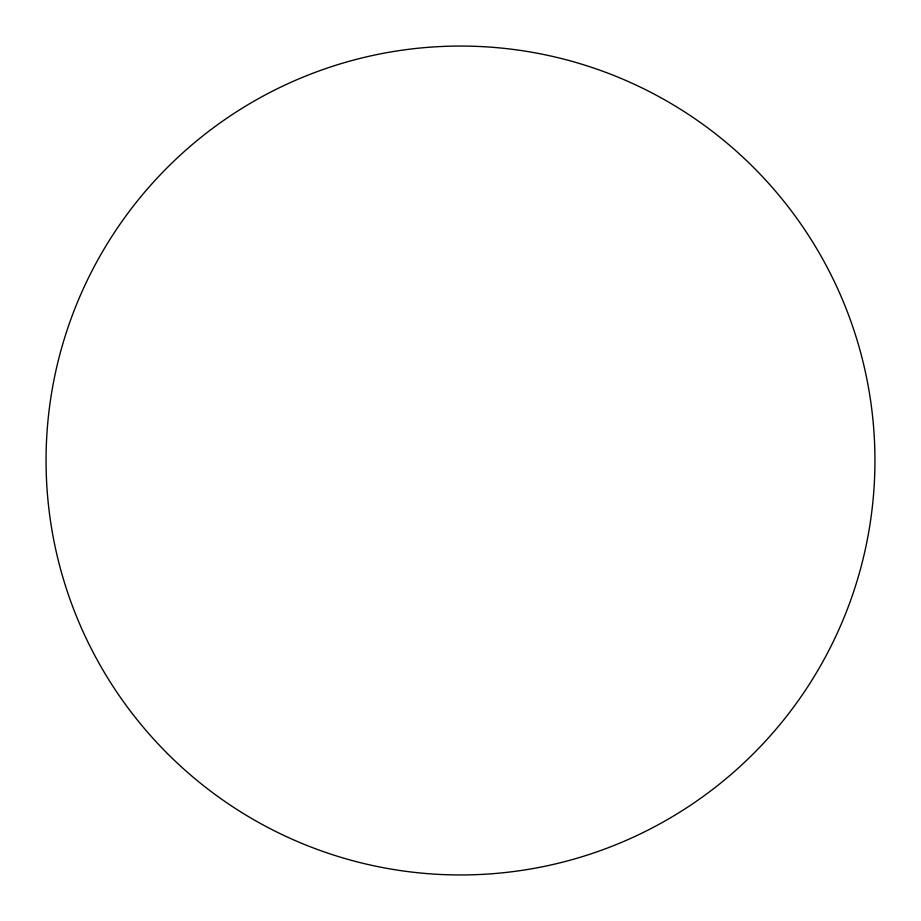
<?xml version="1.0" encoding="UTF-8"?>
<svg xmlns="http://www.w3.org/2000/svg" width="921" height="921" viewBox="0 0 921 921"><rect width="100%" height="100%" fill="white"/><g stroke="black" fill="none" stroke-linecap="round" stroke-linejoin="round"><path stroke-width="1.38" d="M167.438 753.562A414.45 414.45 0 0 0 860.824 567.762A414.45 414.45 0 0 0 353.238 60.176A414.45 414.45 0 0 0 167.438 753.562"/></g></svg>
